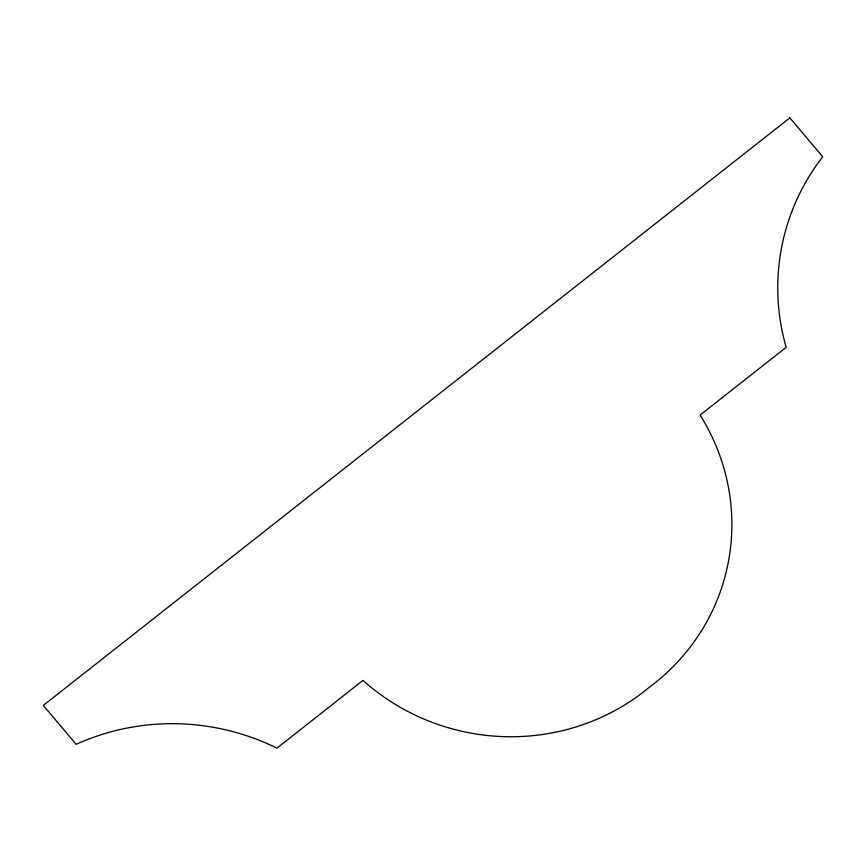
<?xml version="1.0" encoding="UTF-8"?>
<svg xmlns="http://www.w3.org/2000/svg" width="866" height="866" viewBox="0 0 866 866"><rect width="100%" height="100%" fill="white"/><g stroke="black" fill="none" stroke-linecap="round" stroke-linejoin="round"><path stroke-width="1.3" d="M789.846 117.863L43.3 705.433L76.154 744.327A228.776 220.765 12.6 0 1 276.925 748.137L362.984 680.405A215.342 207.808 12.6 0 0 649.348 687.225A215.342 207.808 12.6 0 0 700.096 415.085L786.155 347.353A228.776 220.765 12.6 0 1 822.7 156.757L789.846 117.863"/></g></svg>
